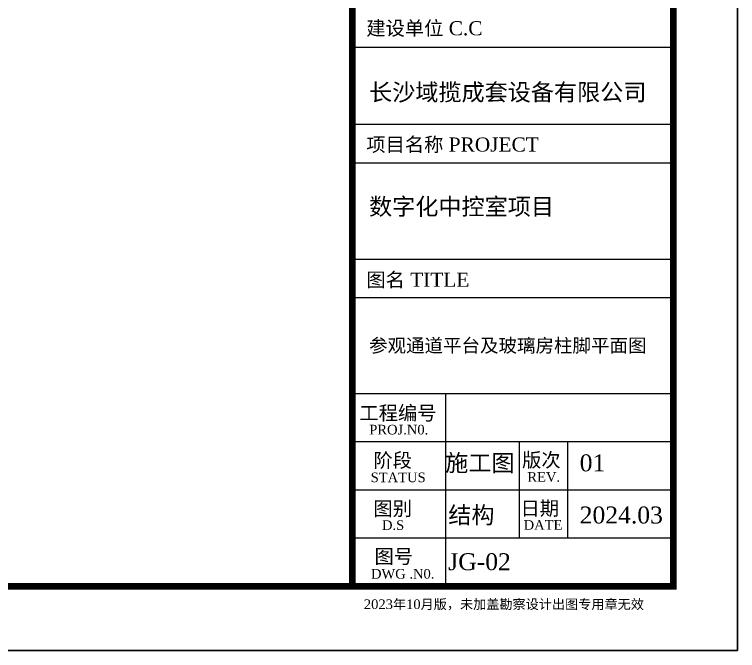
# Model space of a CAD drawing. Extents: x 498328 to 716449, y -893371 to -467753.
# Drawn here: x 599737 to 611001, y -681324 to -671413 of the extents above; entities that cross this region are included whole.
import ezdxf

# ---------------------------------------------------------------- set-up
doc = ezdxf.new("R2010")
doc.units = 0
doc.header["$LTSCALE"] = 1000
for name, color, linetype in [('PUB_TITLE', 4, 'CONTINUOUS'), ('TK-PUBLIC', 7, 'CONTINUOUS'), ('通用-图框C-SHET', 141, 'CONTINUOUS')]:
    doc.layers.add(name, color=color, linetype=linetype)
doc.layers.add('yichutu', color=7, linetype='CONTINUOUS', true_color=0xffffff, plot=False)
doc.styles.add('标识1', font='times.ttf')

# ---------------------------------------------------------------- blocks, each defined once
blk = doc.blocks.new('yct-841-594-84100-59400-100-1000.0')
at = {"layer": 'yichutu', "color": 7, "true_color": 0xffffff}
blk.add_lwpolyline([(0, 0), (0, 59400), (84100, 59400), (84100, 0)], close=True, dxfattribs=at)

msp = doc.modelspace()

# ---------------------------------------------------------------- linework, layer by layer
at = {"layer": 'PUB_TITLE'}
msp.add_lwpolyline([(526900.9, -681323.8), (611000.9, -681323.8), (611000.9, -621923.8), (526900.9, -621923.8)], close=True, dxfattribs=at)
msp.add_lwpolyline([(526900.9, -681323.8), (611000.9, -681323.8), (611000.9, -621923.8), (526900.9, -621923.8)], close=True, dxfattribs=at)
at = {"layer": 'PUB_TITLE', "const_width": 100}
msp.add_lwpolyline([(529400.9, -680323.8), (610000.9, -680323.8), (610000.9, -622923.8), (529400.9, -622923.8)], close=True, dxfattribs=at)
msp.add_lwpolyline([(529400.9, -680323.8), (610000.9, -680323.8), (610000.9, -622923.8), (529400.9, -622923.8)], close=True, dxfattribs=at)
at = {"layer": '通用-图框C-SHET'}
for p, q in [((605000.9, -673123.8), (610000.9, -673123.8)), ((605000.9, -675223.8), (610000.9, -675223.8)), ((610000.9, -677323.8), (605000.9, -677323.8)), ((606450.9, -677323.8), (606450.9, -680323.8)), ((610000.9, -678073.8), (605000.9, -678073.8)), ((607600.9, -678073.8), (607600.9, -679573.8)), ((608350.9, -678073.8), (608350.9, -679573.8)), ((610000.9, -678823.8), (605000.9, -678823.8)), ((610000.9, -679573.8), (605000.9, -679573.8)), ((610000.9, -680323.8), (605000.9, -680323.8))]:
    msp.add_line(p, q, dxfattribs=at)
at = {"layer": '通用-图框C-SHET', "const_width": 100}
msp.add_lwpolyline([(605000.9, -680323.8), (605000.9, -654373.8)], dxfattribs=at)
at = {"layer": '通用-图框C-SHET'}
for points in [[(605000.9, -671923.8), (610000.9, -671923.8)], [(605000.9, -673723.8), (610000.9, -673723.8)], [(605000.9, -675823.8), (610000.9, -675823.8)]]:
    msp.add_lwpolyline(points, dxfattribs=at)

# ---------------------------------------------------------------- block references
at = {"layer": 'yichutu'}
msp.add_blockref('yct-841-594-84100-59400-100-1000.0', (526900.9, -681323.8), dxfattribs=at)

# ---------------------------------------------------------------- texts
at = {"layer": 'TK-PUBLIC', "style": '标识1'}
for s, height, p in [('建设单位 C.C', 220, (605218.5, -671737.2)), ('项目名称 PROJECT', 220, (605218.5, -673549.1)), ('图名 TITLE', 220, (605218.5, -675656.6)), ('工程编号', 220, (605110.7, -677732.7)), ('PROJ.N0.', 150, (605264, -677956.3)), ('阶段', 220, (605329.1, -678469.6)), ('版次', 220, (607644.8, -678464.6)), ('STATUS', 150, (605286.4, -678700.5)), ('REV.', 150, (607727.2, -678693.7)), ('图别', 220, (605329.1, -679221.6)), ('日期', 220, (607619.9, -679217.9)), ('D.S', 150, (605462.1, -679444.6)), ('DATE', 150, (607668.8, -679441.4)), ('图号', 220, (605346.5, -679966.7)), ('DWG .N0.', 150, (605291.1, -680203.3)), ('2023年10月版，未加盖勘察设计出图专用章无效', 150, (605180, -680676.9))]:
    msp.add_text(s, height=height, dxfattribs=at).set_placement(p)
at = {"layer": 'TK-PUBLIC', "color": 1, "style": '标识1'}
for s, height, p in [('长沙域揽成套设备有限公司', 264, (605261.1, -672755.3)), ('数字化中控室项目', 264, (605261.1, -674537.3)), ('参观通道平台及玻璃房柱脚平面图', 211.2, (605261.1, -676676.5)), ('施工图', 264, (606447.1, -678531.3)), ('01', 264, (608542.2, -678531.3)), ('结构', 264, (606494.8, -679344.1)), ('2024.03', 264, (608542.2, -679344.1)), ('JG-02', 264, (606494.8, -680071.7))]:
    msp.add_text(s, height=height, dxfattribs=at).set_placement(p)

doc.saveas('drawing.dxf')
